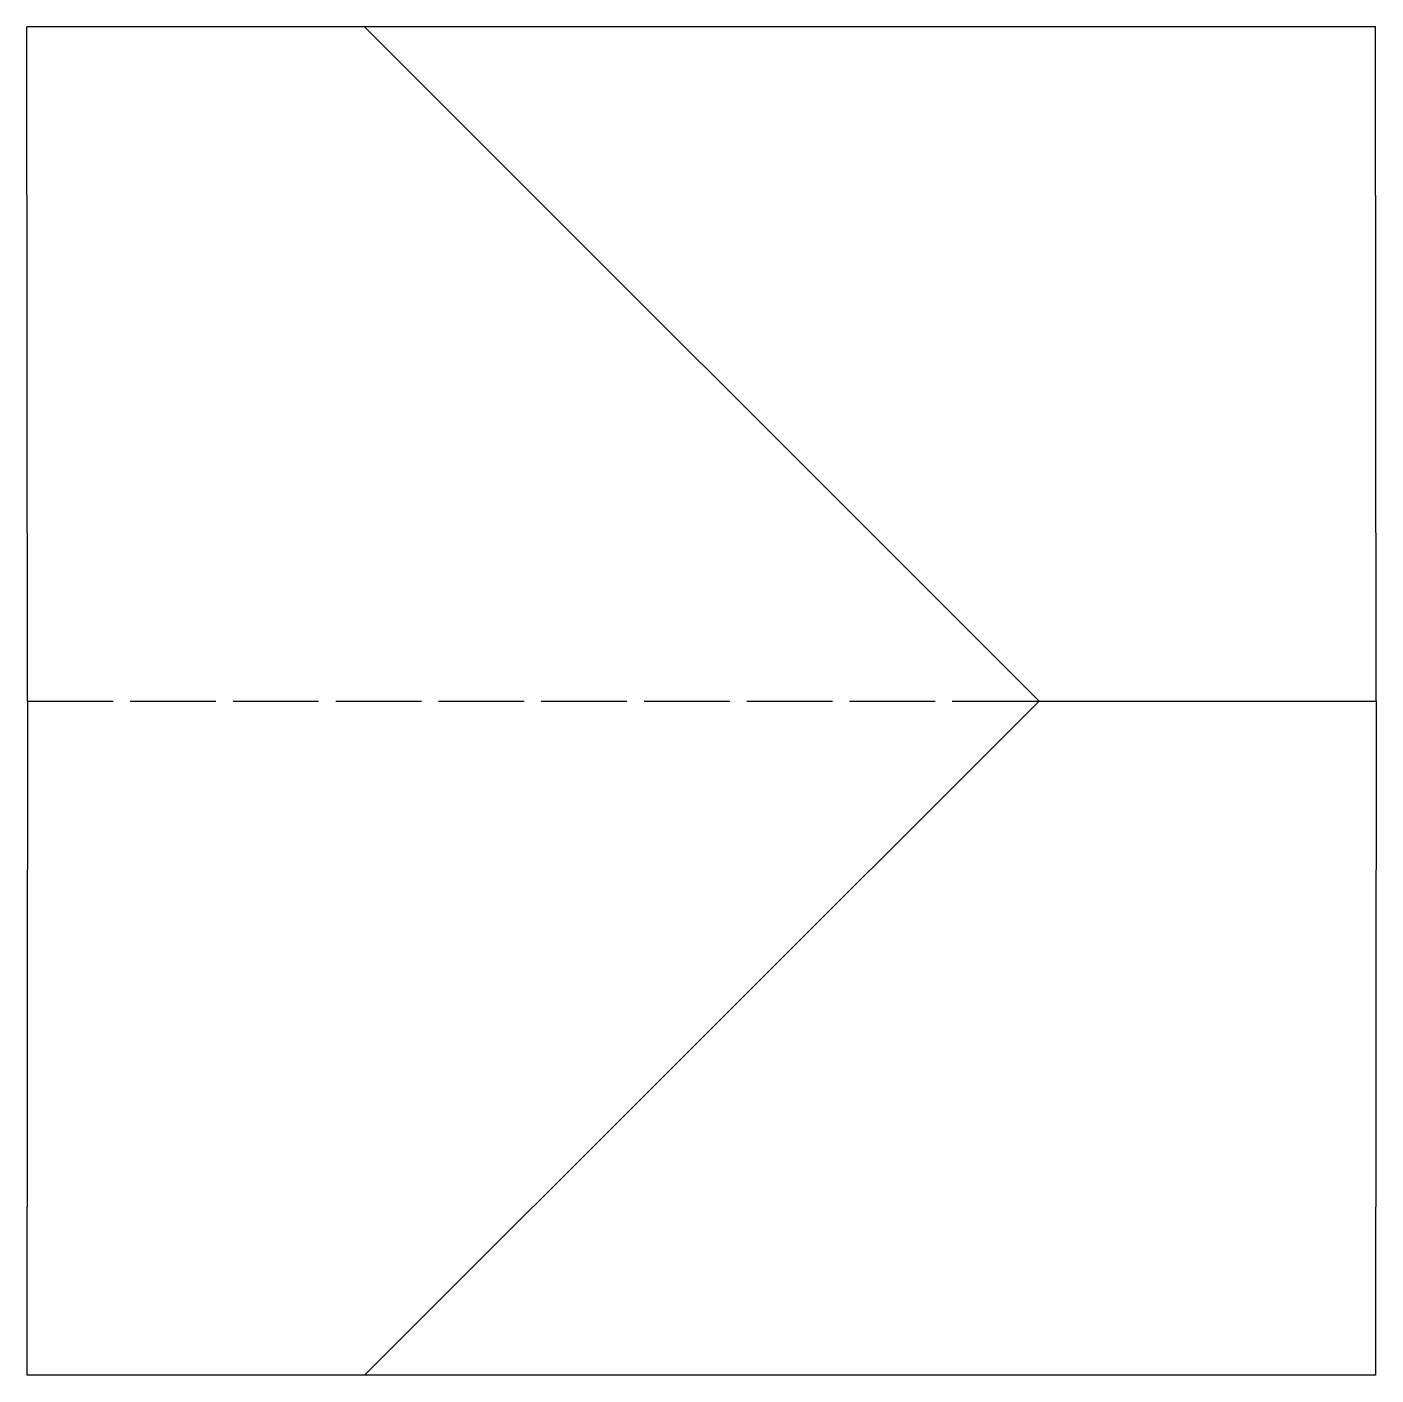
# Model space of a CAD drawing. Header units: millimetres. Extents: x 0 to 40, y 0 to 40.
import ezdxf

# ---------------------------------------------------------------- set-up
doc = ezdxf.new("R2010")
doc.units = ezdxf.units.MM
doc.linetypes.add('DASHEDX2', pattern=[3.048, 2.54, -0.508])
for name, color, linetype, lineweight in [('Border', 7, 'BYLAYER', 30), ('Mountain', 1, 'BYLAYER', 25), ('Valley', 5, 'DASHEDX2', 25)]:
    doc.layers.add(name, color=color, linetype=linetype, lineweight=lineweight)

msp = doc.modelspace()

# ---------------------------------------------------------------- linework, layer by layer
at = {"layer": 'Border'}
for p, q in [((0, 20), (-0.016, 40)), ((9.992, 40), (-0.016, 40)), ((39.984, 40), (9.992, 40)), ((40, 20), (39.984, 40)), ((0, 20), (-0.016, 0)), ((40, 20), (39.984, 0)), ((9.992, 0), (-0.016, 0)), ((39.984, 0), (9.992, 0))]:
    msp.add_line(p, q, dxfattribs=at)
at = {"layer": 'Mountain'}
for q in [(9.992, 40), (9.992, 0), (40, 20)]:
    msp.add_line((30.008, 20), q, dxfattribs=at)
at = {"layer": 'Valley'}
msp.add_line((0, 20), (30.008, 20), dxfattribs=at)

doc.saveas('drawing.dxf')
